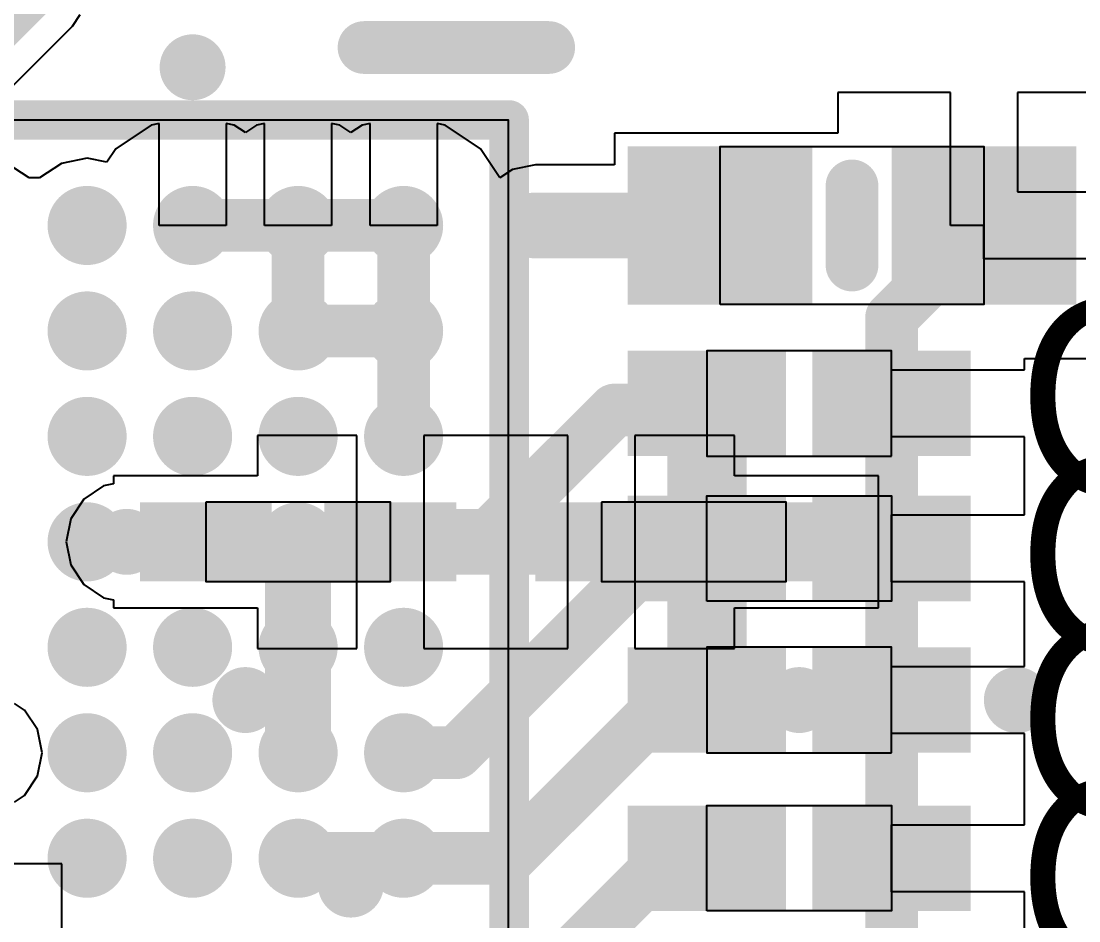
# Model space of a CAD drawing. Header units: millimetres. Extents: x 15 to 122, y 23 to 96.
# Drawn here: x 63.15 to 67.16, y 63.963 to 67.375 of the extents above; entities that cross this region are included whole.
import ezdxf

# ---------------------------------------------------------------- set-up
doc = ezdxf.new("R2010")
doc.units = ezdxf.units.MM
for name, color, linetype in [('Bottom Modules', 3, 'Continuous'), ('BottomLayer', 5, 'Continuous'), ('BottomPaste', 16, 'Continuous'), ('TopLayer', 1, 'Continuous'), ('TopOverlay', 2, 'Continuous'), ('TopPaste', 8, 'Continuous'), ('TopSolder', 216, 'Continuous'), ('Upper Modules', 80, 'Continuous')]:
    doc.layers.add(name, color=color, linetype=linetype)
doc.styles.get("Standard").update_dxf_attribs({"font": 'ARExthalf2.shx', "width": 0.1})

msp = doc.modelspace()

# ---------------------------------------------------------------- linework, layer by layer
at = {"layer": 'Bottom Modules'}
for points in [[(63.85000183999999, 65.54999844), (63.85000183999999, 65.24999903999999), (64.55000298, 65.24999903999999), (64.55000298, 65.54999844)], [(65.34999884, 65.55000351999999), (65.34999884, 65.25000412), (66.04999998, 65.25000412), (66.04999998, 65.55000351999999)]]:
    msp.add_lwpolyline(points, close=True, dxfattribs=at)
at = {"layer": 'BottomLayer'}
for p, q in [((64.42300297999999, 65.80399844), (64.04600348, 65.80399844)), ((64.04600348, 65.80399844), (64.04600348, 65.64999824)), ((64.42300297999999, 65.39999874), (64.42300297999999, 65.80399844)), ((64.84599933999999, 65.80399844), (64.67700298, 65.80399844)), ((64.67700298, 65.80399844), (64.67700298, 65.39999874)), ((65.22299884, 65.80400352), (64.84599933999999, 65.80400352)), ((64.84599933999999, 65.80400352), (64.84599933999999, 65.80399844)), ((65.22299884, 65.40000382), (65.22299884, 65.80400352)), ((65.85399833999999, 65.80400352), (65.47699884, 65.80400352)), ((65.47699884, 65.80400352), (65.47699884, 65.40000382)), ((65.85399833999999, 65.65000332), (65.85399833999999, 65.80400352)), ((64.04600348, 65.64999824), (63.50000254, 65.64999824)), ((63.50000254, 65.64999824), (63.50000254, 65.61946236)), ((66.39999928, 65.65000332), (65.85399833999999, 65.65000332)), ((66.39999928, 65.15000432), (66.39999928, 65.65000332)), ((63.46220988, 65.61194395999999), (63.38778533999999, 65.56221584)), ((63.50000254, 65.61946236), (63.46220988, 65.61194395999999)), ((63.38778533999999, 65.56221584), (63.33805722, 65.4877913)), ((63.33805722, 65.4877913), (63.32059472, 65.40000128)), ((63.32059472, 65.40000128), (63.33805722, 65.31221126)), ((64.42300297999999, 64.99599904), (64.42300297999999, 65.39999874)), ((64.67700298, 65.39999874), (64.67700298, 64.99599904)), ((65.22299884, 64.99600412), (65.22299884, 65.40000382)), ((65.47699884, 65.40000382), (65.47699884, 64.99600412)), ((63.33805722, 65.31221126), (63.38778533999999, 65.23778672)), ((63.38778533999999, 65.23778672), (63.46220988, 65.18805859999999)), ((63.46220988, 65.18805859999999), (63.50000254, 65.1805402)), ((63.50000254, 65.1805402), (63.50000254, 65.14999924)), ((63.50000254, 65.14999924), (64.04600348, 65.14999924)), ((64.04600348, 65.14999924), (64.04600348, 64.99599904)), ((65.85399833999999, 64.99600412), (65.85399833999999, 65.15000432)), ((65.85399833999999, 65.15000432), (66.39999928, 65.15000432)), ((64.04600348, 64.99599904), (64.42300297999999, 64.99599904)), ((64.67700298, 64.99599904), (65.05400248, 64.99599904)), ((65.05400248, 64.99599904), (65.05400248, 64.99600412)), ((65.05400248, 64.99600412), (65.22299884, 64.99600412)), ((65.47699884, 64.99600412), (65.85399833999999, 64.99600412)), ((63.16221556, 64.76221489999999), (63.12499948, 64.7870815)), ((63.21194368, 64.68779036), (63.16221556, 64.76221489999999)), ((63.22940618, 64.60000034), (63.21194368, 64.68779036)), ((63.21194368, 64.51221032), (63.22940618, 64.60000034)), ((63.16221556, 64.43778578), (63.21194368, 64.51221032)), ((63.12499948, 64.41291918), (63.16221556, 64.43778578)), ((63.30400344, 64.17900295999999), (63.02700374, 64.17900295999999)), ((63.30400344, 63.80200345999999), (63.30400344, 64.17900295999999))]:
    msp.add_line(p, q, dxfattribs=at)
at = {"layer": 'BottomLayer', "const_width": 0.12499848}
for points in [[(63.48750065999999, 65.40000128, 1), (63.61249914, 65.40000128, 1)], [(64.48750374, 65.39999874, 1), (64.61250222, 65.39999874, 1)], [(64.48750374, 65.39999874, 1), (64.61250222, 65.39999874, 1)], [(65.23750478, 65.40000382, 1), (65.36250326, 65.40000382, 1)], [(65.28749452, 65.39999874, 1), (65.412493, 65.39999874, 1)], [(65.28749452, 65.39999874, 1), (65.412493, 65.39999874, 1)], [(65.28749959999999, 65.40000382, 1), (65.41249807999999, 65.40000382, 1)], [(66.01250196, 65.40000128, 1), (66.13750044, 65.40000128, 1)], [(63.9375023, 64.79999993999999, 1), (64.06250078, 64.79999993999999, 1)], [(66.03750063999999, 64.79999993999999, 1), (66.16249911999999, 64.79999993999999, 1)], [(64.3375015, 64.10000133999999, 1), (64.46249997999999, 64.10000133999999, 1)]]:
    msp.add_lwpolyline(points, format="xyb", close=True, dxfattribs=at)
at = {"layer": 'BottomLayer', "const_width": 0.2499995}
for points in [[(64.55000298, 65.39999874), (65.34999375999999, 65.39999874)], [(65.34999375999999, 65.39999874), (65.34999884, 65.40000382)]]:
    msp.add_lwpolyline(points, dxfattribs=at)
at = {"layer": 'BottomLayer'}
for points in [[(63.60000234, 65.54999844), (63.60000234, 65.24999903999999), (64.10000133999999, 65.54999844), (64.10000133999999, 65.24999903999999)], [(64.30000348, 65.54999844), (64.30000348, 65.24999903999999), (64.80000248, 65.54999844), (64.80000248, 65.24999903999999)], [(65.59999834, 65.25000412), (65.59999834, 65.55000351999999), (65.09999934, 65.25000412), (65.09999934, 65.55000351999999)], [(66.29999948, 65.25000412), (66.29999948, 65.55000351999999), (65.80000048, 65.25000412), (65.80000048, 65.55000351999999)]]:
    msp.add_solid(points, dxfattribs=at)
at = {"layer": 'BottomPaste'}
for points in [[(63.60000234, 65.54999844), (63.60000234, 65.24999903999999), (64.10000133999999, 65.54999844), (64.10000133999999, 65.24999903999999)], [(63.60000234, 65.54999844), (63.60000234, 65.24999903999999), (64.10000133999999, 65.54999844), (64.10000133999999, 65.24999903999999)], [(64.30000348, 65.54999844), (64.30000348, 65.24999903999999), (64.80000248, 65.54999844), (64.80000248, 65.24999903999999)], [(64.30000348, 65.54999844), (64.30000348, 65.24999903999999), (64.80000248, 65.54999844), (64.80000248, 65.24999903999999)], [(65.59999834, 65.25000412), (65.59999834, 65.55000351999999), (65.09999934, 65.25000412), (65.09999934, 65.55000351999999)], [(65.59999834, 65.25000412), (65.59999834, 65.55000351999999), (65.09999934, 65.25000412), (65.09999934, 65.55000351999999)], [(66.29999948, 65.25000412), (66.29999948, 65.55000351999999), (65.80000048, 65.25000412), (65.80000048, 65.55000351999999)], [(66.29999948, 65.25000412), (66.29999948, 65.55000351999999), (65.80000048, 65.25000412), (65.80000048, 65.55000351999999)]]:
    msp.add_solid(points, dxfattribs=at)
at = {"layer": 'TopLayer'}
for p, q in [((63.34419386, 67.35580636), (63.37372389999999, 67.40000236)), ((62.92616828, 66.93778078), (63.34419386, 67.35580636)), ((66.67300356, 67.10400346), (66.24600416, 67.10400346)), ((66.24600416, 67.10400346), (66.24600416, 66.9500058)), ((66.67300356, 66.60000396), (66.67300356, 67.10400346)), ((67.35400296, 67.10400346), (66.92700356, 67.10400346)), ((66.92700356, 67.10400346), (66.92700356, 66.72700395999999)), ((63.64236699999999, 66.98055946), (63.50873252, 66.8912683)), ((63.67299939999999, 66.98665292), (63.64236699999999, 66.98055946)), ((63.67299939999999, 66.60000142), (63.67299939999999, 66.98665292)), ((63.95763179999999, 66.98055946), (63.9269994, 66.98665292)), ((63.9269994, 66.98665292), (63.9269994, 66.60000142)), ((63.999999, 66.95225116), (63.95763179999999, 66.98055946)), ((64.04236874, 66.98055946), (63.999999, 66.95225116)), ((64.07300114, 66.98665292), (64.04236874, 66.98055946)), ((64.07300114, 66.60000142), (64.07300114, 66.98665292)), ((64.35763354, 66.98055946), (64.32700114, 66.98665292)), ((64.32700114, 66.98665292), (64.32700114, 66.60000142)), ((64.40000074, 66.95225116), (64.35763354, 66.98055946)), ((64.44236794, 66.98055946), (64.40000074, 66.95225116)), ((64.47300034, 66.98665292), (64.44236794, 66.98055946)), ((64.47300034, 66.60000142), (64.47300034, 66.98665292)), ((64.75763273999999, 66.98055946), (64.72700033999999, 66.98665292)), ((64.72700033999999, 66.98665292), (64.72700033999999, 66.60000142)), ((64.89126722, 66.8912683), (64.75763273999999, 66.98055946)), ((66.19999967999999, 66.95000326), (65.40000382, 66.95000326)), ((65.40000382, 66.95000326), (65.40000382, 66.82940914)), ((66.24600416, 66.9500058), (66.19999967999999, 66.9500058)), ((66.19999967999999, 66.9500058), (66.19999967999999, 66.95000326)), ((63.50873252, 66.8912683), (63.47452634, 66.8400746)), ((64.96523964, 66.78055986), (64.89126722, 66.8912683)), ((63.40000019999999, 66.85489804), (63.30245658, 66.83549497999999)), ((63.47452634, 66.8400746), (63.40000019999999, 66.85489804)), ((63.18023685999999, 66.78023981999999), (63.09754461999999, 66.83549497999999)), ((63.30245658, 66.83549497999999), (63.21976434, 66.78023981999999)), ((65.01221439999999, 66.81194664), (64.96523964, 66.78055986)), ((65.10000441999999, 66.82940914), (65.01221439999999, 66.81194664)), ((65.40000382, 66.82940914), (65.10000441999999, 66.82940914)), ((63.21976434, 66.78023981999999), (63.18023685999999, 66.78023981999999)), ((66.92700356, 66.72700395999999), (67.35400296, 66.72700395999999)), ((63.9269994, 66.60000142), (63.67299939999999, 66.60000142)), ((64.32700114, 66.60000142), (64.07300114, 66.60000142)), ((64.72700033999999, 66.60000142), (64.47300034, 66.60000142)), ((66.80000356, 66.60000396), (66.67300356, 66.60000396)), ((66.80000356, 66.47300396), (66.80000356, 66.60000396)), ((67.35400296, 66.47300396), (66.80000356, 66.47300396)), ((66.95400122, 66.05200404), (66.95400122, 66.09600446)), ((66.95400122, 66.09600446), (67.35400296, 66.09600446)), ((66.45000172, 65.79800404), (66.45000172, 66.05200404)), ((66.45000172, 66.05200404), (66.95400122, 66.05200404)), ((66.95400122, 65.79800404), (66.45000172, 65.79800404)), ((66.95400122, 65.52100433999999), (66.95400122, 65.79800404)), ((66.45000172, 65.24800259999999), (66.45000172, 65.5020026)), ((66.45000172, 65.5020026), (66.95400122, 65.5020026)), ((66.95400122, 65.5020026), (66.95400122, 65.52100433999999)), ((66.95400122, 65.24800259999999), (66.45000172, 65.24800259999999)), ((66.95400122, 65.20400726), (66.95400122, 65.24800259999999)), ((66.95400375999999, 65.20400726), (66.95400122, 65.20400726)), ((66.95400375999999, 64.92700755999999), (66.95400375999999, 65.20400726)), ((66.45000426, 64.67300756), (66.45000426, 64.92700755999999)), ((66.45000426, 64.92700755999999), (66.95400375999999, 64.92700755999999)), ((66.95400375999999, 64.67300756), (66.45000426, 64.67300756)), ((66.95400375999999, 64.39600786), (66.95400375999999, 64.67300756)), ((66.95400375999999, 64.32700876), (66.95400375999999, 64.39600786)), ((66.45000426, 64.07300876), (66.45000426, 64.32700876)), ((66.45000426, 64.32700876), (66.95400375999999, 64.32700876)), ((66.95400375999999, 64.07300876), (66.45000426, 64.07300876)), ((66.95400375999999, 63.79600906), (66.95400375999999, 64.07300876))]:
    msp.add_line(p, q, dxfattribs=at)
for points, const_width in [([(62.59999926, 66.89999827999999), (63.2000006, 67.49999962)], 0.1999996), ([(63.7999994, 66.60000142), (63.80000193999999, 66.60000396)], 0.1999996), ([(63.80000193999999, 66.60000142), (64.20000114, 66.60000142)], 0.1999996), ([(64.20000114, 66.20000222), (64.20000114, 66.60000142)], 0.1999996), ([(64.20000114, 66.60000142), (64.60000034, 66.60000142)], 0.1999996), ([(64.60000034, 66.20000222), (64.60000034, 66.60000142)], 0.1999996), ([(65.10000441999999, 66.60000396), (65.80000301999999, 66.60000396)], 0.2499995), ([(65.10000188, 66.60000142), (65.10000441999999, 66.60000396)], 0.1999996), ([(66.45000172, 66.25000211999999), (66.80000356, 66.60000396)], 0.1999996), ([(66.45000172, 65.92500403999999), (66.45000172, 66.25000211999999)], 0.1999996), ([(64.20000114, 66.19999967999999), (64.20000114, 66.20000222)], 0.1999996), ([(64.20000114, 66.20000222), (64.5999978, 66.20000222)], 0.1999996), ([(64.5999978, 66.20000222), (64.60000034, 66.19999967999999)], 0.1999996), ([(64.60000034, 66.19999967999999), (64.60000034, 66.20000222)], 0.1999996), ([(64.60000034, 65.80000301999999), (64.60000034, 66.19999967999999)], 0.1999996), ([(65.75000312, 65.3750026), (65.75000312, 65.90000028)], 0.2999994), ([(66.45000172, 65.3750026), (66.45000172, 65.92500403999999)], 0.1999996), ([(64.89999974, 65.40000128), (65.39999874, 65.90000028)], 0.1999996), ([(65.39999874, 65.90000028), (65.75000057999999, 65.90000028)], 0.1999996), ([(65.75000057999999, 65.90000028), (65.75000312, 65.90000028)], 0.1999996), ([(65.75000312, 65.90000028), (65.75000312, 65.90000536)], 0.1999996), ([(64.20000114, 65.80000301999999), (64.21491347999999, 65.81491536)], 0.1999996), ([(64.60000034, 65.80000048), (64.60000034, 65.80000301999999)], 0.1999996), ([(64.20000114, 65.00000208), (64.20000114, 65.40000128)], 0.2499995), ([(65.75000312, 64.80000756), (65.75000312, 65.3750026)], 0.2999994), ([(64.60000034, 65.40000128), (64.89999974, 65.40000128)], 0.1999996), ([(64.80000502, 64.60000287999999), (65.60000342, 65.40000128)], 0.1999996), ([(65.60000342, 65.40000128), (65.70000068, 65.40000128)], 0.1999996), ([(66.45000172, 64.20000114), (66.45000172, 65.3750026)], 0.1999996), ([(64.20000114, 64.60000287999999), (64.20000114, 65.00000208)], 0.2499995), ([(65.75000312, 64.80000756), (65.75001074, 64.79999993999999)], 0.2999994), ([(65.75001074, 64.79999993999999), (65.8250017, 64.79999993999999)], 0.2999994), ([(65.00000462, 64.20000368), (65.60000088, 64.79999993999999)], 0.1999996), ([(64.60000034, 64.60000287999999), (64.80000502, 64.60000287999999)], 0.1999996), ([(64.20000114, 64.20000114), (64.20000368, 64.20000368)], 0.1999996), ([(64.20000368, 64.20000368), (64.60000034, 64.20000368)], 0.1999996), ([(64.60000034, 64.20000368), (65.00000462, 64.20000368)], 0.1999996), ([(65.20000168, 63.80000193999999), (65.60000088, 64.20000114)], 0.1999996), ([(66.45000172, 63.000001), (66.45000172, 64.20000114)], 0.1999996)]:
    msp.add_lwpolyline(points, dxfattribs=dict(at, const_width=const_width))
for points, const_width in [([(63.73750269999999, 67.20000021999999, 1), (63.86250118, 67.20000021999999, 1)], 0.12499848), ([(66.66250065999999, 66.7249999, 1), (66.78749914, 66.7249999, 1)], 0.12499848), ([(66.91250269999999, 66.72500244, 1), (67.03750117999999, 66.72500244, 1)], 0.12499848), ([(63.32500161999999, 66.60000142, 1), (63.47499878, 66.60000142, 1)], 0.1499997), ([(63.72500082, 66.60000142, 1), (63.87499798, 66.60000142, 1)], 0.1499997), ([(64.12500256, 66.60000142, 1), (64.27499972, 66.60000142, 1)], 0.1499997), ([(64.52500176, 66.60000142, 1), (64.67499892, 66.60000142, 1)], 0.1499997), ([(63.33750096, 66.60000142, 1), (63.46249943999999, 66.60000142, 1)], 0.12499848), ([(63.74999949999999, 66.60000142, 1), (63.84999929999999, 66.60000142, 1)], 0.0999998), ([(63.75000204, 66.60000396, 1), (63.85000184, 66.60000396, 1)], 0.0999998), ([(63.75000204, 66.60000142, 1), (63.85000184, 66.60000142, 1)], 0.0999998), ([(64.15000124, 66.60000142, 1), (64.25000104, 66.60000142, 1)], 0.0999998), ([(64.15000124, 66.60000142, 1), (64.25000104, 66.60000142, 1)], 0.0999998), ([(64.15000124, 66.60000142, 1), (64.25000104, 66.60000142, 1)], 0.0999998), ([(64.5375011, 66.60000142, 1), (64.66249958, 66.60000142, 1)], 0.12499848), ([(64.55000043999999, 66.60000142, 1), (64.65000024, 66.60000142, 1)], 0.0999998), ([(64.55000043999999, 66.60000142, 1), (64.65000024, 66.60000142, 1)], 0.0999998), ([(65.03750264, 66.60000142, 1), (65.16250112, 66.60000142, 1)], 0.12499848), ([(65.03750518, 66.60000396, 1), (65.16250366, 66.60000396, 1)], 0.12499848), ([(65.05000197999999, 66.60000142, 1), (65.15000178, 66.60000142, 1)], 0.0999998), ([(65.05000452, 66.60000396, 1), (65.15000432, 66.60000396, 1)], 0.0999998), ([(65.73750378, 66.60000396, 1), (65.86250226, 66.60000396, 1)], 0.12499848), ([(66.75000365999999, 66.60000396, 1), (66.85000346, 66.60000396, 1)], 0.0999998), ([(66.66250065999999, 66.4750004, 1), (66.78749914, 66.4750004, 1)], 0.12499848), ([(66.91250269999999, 66.4750004, 1), (67.03750117999999, 66.4750004, 1)], 0.12499848), ([(63.32500161999999, 66.20000222, 1), (63.47499878, 66.20000222, 1)], 0.1499997), ([(63.72500082, 66.20000222, 1), (63.87499798, 66.20000222, 1)], 0.1499997), ([(64.12500256, 66.20000222, 1), (64.27499972, 66.20000222, 1)], 0.1499997), ([(64.52500176, 66.20000222, 1), (64.67499892, 66.20000222, 1)], 0.1499997), ([(66.40000182, 66.25000211999999, 1), (66.50000161999999, 66.25000211999999, 1)], 0.0999998), ([(66.40000182, 66.25000211999999, 1), (66.50000161999999, 66.25000211999999, 1)], 0.0999998), ([(63.33750096, 66.19999967999999, 1), (63.46249943999999, 66.19999967999999, 1)], 0.12499848), ([(63.73750269999999, 66.19999967999999, 1), (63.86250118, 66.19999967999999, 1)], 0.12499848), ([(64.13750189999999, 66.19999967999999, 1), (64.26250037999999, 66.19999967999999, 1)], 0.12499848), ([(64.15000124, 66.20000222, 1), (64.25000104, 66.20000222, 1)], 0.0999998), ([(64.15000124, 66.20000222, 1), (64.25000104, 66.20000222, 1)], 0.0999998), ([(64.15000124, 66.20000222, 1), (64.25000104, 66.20000222, 1)], 0.0999998), ([(64.15000124, 66.19999967999999, 1), (64.25000104, 66.19999967999999, 1)], 0.0999998), ([(64.5375011, 66.19999967999999, 1), (64.66249958, 66.19999967999999, 1)], 0.12499848), ([(64.5499979, 66.20000222, 1), (64.6499977, 66.20000222, 1)], 0.0999998), ([(64.5499979, 66.20000222, 1), (64.6499977, 66.20000222, 1)], 0.0999998), ([(64.55000043999999, 66.20000222, 1), (64.65000024, 66.20000222, 1)], 0.0999998), ([(64.55000043999999, 66.20000222, 1), (64.65000024, 66.20000222, 1)], 0.0999998), ([(64.55000043999999, 66.19999967999999, 1), (64.65000024, 66.19999967999999, 1)], 0.0999998), ([(64.55000043999999, 66.19999967999999, 1), (64.65000024, 66.19999967999999, 1)], 0.0999998), ([(64.55000043999999, 66.19999967999999, 1), (64.65000024, 66.19999967999999, 1)], 0.0999998), ([(65.67500454, 65.90000028, 1), (65.8250017, 65.90000028, 1)], 0.1499997), ([(66.26250146, 65.90000028, 1), (66.38749994, 65.90000028, 1)], 0.12499848), ([(66.40000182, 65.92500403999999, 1), (66.50000161999999, 65.92500403999999, 1)], 0.0999998), ([(66.40000182, 65.92500403999999, 1), (66.50000161999999, 65.92500403999999, 1)], 0.0999998), ([(66.5125035, 65.90000028, 1), (66.63750198, 65.90000028, 1)], 0.12499848), ([(65.34999884, 65.90000028, 1), (65.44999863999999, 65.90000028, 1)], 0.0999998), ([(65.34999884, 65.90000028, 1), (65.44999863999999, 65.90000028, 1)], 0.0999998), ([(65.70000068, 65.90000028, 1), (65.80000048, 65.90000028, 1)], 0.0999998), ([(65.70000068, 65.90000028, 1), (65.80000048, 65.90000028, 1)], 0.0999998), ([(65.70000322, 65.90000536, 1), (65.80000301999999, 65.90000536, 1)], 0.0999998), ([(65.70000322, 65.90000028, 1), (65.80000301999999, 65.90000028, 1)], 0.0999998), ([(65.70000322, 65.90000028, 1), (65.80000301999999, 65.90000028, 1)], 0.0999998), ([(63.32500161999999, 65.80000301999999, 1), (63.47499878, 65.80000301999999, 1)], 0.1499997), ([(63.72500082, 65.80000301999999, 1), (63.87499798, 65.80000301999999, 1)], 0.1499997), ([(63.73750269999999, 65.80000048, 1), (63.86250118, 65.80000048, 1)], 0.12499848), ([(64.12500256, 65.80000301999999, 1), (64.27499972, 65.80000301999999, 1)], 0.1499997), ([(64.15241424, 65.81491536, 1), (64.27741272, 65.81491536, 1)], 0.12499848), ([(64.52500176, 65.80000301999999, 1), (64.67499892, 65.80000301999999, 1)], 0.1499997), ([(64.5375011, 65.80000048, 1), (64.66249958, 65.80000048, 1)], 0.12499848), ([(64.15000124, 65.80000301999999, 1), (64.25000104, 65.80000301999999, 1)], 0.0999998), ([(64.16491357999999, 65.81491536, 1), (64.26491338, 65.81491536, 1)], 0.0999998), ([(64.55000043999999, 65.80000301999999, 1), (64.65000024, 65.80000301999999, 1)], 0.0999998), ([(64.55000043999999, 65.80000301999999, 1), (64.65000024, 65.80000301999999, 1)], 0.0999998), ([(64.55000043999999, 65.80000048, 1), (64.65000024, 65.80000048, 1)], 0.0999998), ([(63.32500161999999, 65.40000128, 1), (63.47499878, 65.40000128, 1)], 0.1499997), ([(63.33750096, 65.40000128, 1), (63.46249943999999, 65.40000128, 1)], 0.12499848), ([(63.72500082, 65.40000128, 1), (63.87499798, 65.40000128, 1)], 0.1499997), ([(63.73750016, 65.40000128, 1), (63.86249864, 65.40000128, 1)], 0.12499848), ([(64.12500256, 65.40000128, 1), (64.27499972, 65.40000128, 1)], 0.1499997), ([(64.13750189999999, 65.40000128, 1), (64.26250037999999, 65.40000128, 1)], 0.12499848), ([(64.13750189999999, 65.40000128, 1), (64.26250037999999, 65.40000128, 1)], 0.12499848), ([(64.52500176, 65.40000128, 1), (64.67499892, 65.40000128, 1)], 0.1499997), ([(65.67500454, 65.3750026, 1), (65.8250017, 65.3750026, 1)], 0.1499997), ([(65.67500454, 65.3750026, 1), (65.8250017, 65.3750026, 1)], 0.1499997), ([(66.26250146, 65.40000128, 1), (66.38749994, 65.40000128, 1)], 0.12499848), ([(64.55000043999999, 65.40000128, 1), (64.65000024, 65.40000128, 1)], 0.0999998), ([(64.84999984, 65.40000128, 1), (64.94999964, 65.40000128, 1)], 0.0999998), ([(64.84999984, 65.40000128, 1), (64.94999964, 65.40000128, 1)], 0.0999998), ([(65.55000351999999, 65.40000128, 1), (65.65000332, 65.40000128, 1)], 0.0999998), ([(65.55000351999999, 65.40000128, 1), (65.65000332, 65.40000128, 1)], 0.0999998), ([(65.65000078, 65.40000128, 1), (65.75000057999999, 65.40000128, 1)], 0.0999998), ([(66.40000182, 65.3750026, 1), (66.50000161999999, 65.3750026, 1)], 0.0999998), ([(66.40000182, 65.3750026, 1), (66.50000161999999, 65.3750026, 1)], 0.0999998), ([(63.32500161999999, 65.00000208, 1), (63.47499878, 65.00000208, 1)], 0.1499997), ([(63.33750096, 65.00000208, 1), (63.46249943999999, 65.00000208, 1)], 0.12499848), ([(63.72500082, 65.00000208, 1), (63.87499798, 65.00000208, 1)], 0.1499997), ([(63.73750016, 65.00000208, 1), (63.86249864, 65.00000208, 1)], 0.12499848), ([(64.12500256, 65.00000208, 1), (64.27499972, 65.00000208, 1)], 0.1499997), ([(64.13750189999999, 65.00000208, 1), (64.26250037999999, 65.00000208, 1)], 0.12499848), ([(64.13750189999999, 65.00000208, 1), (64.26250037999999, 65.00000208, 1)], 0.12499848), ([(64.13750189999999, 65.00000208, 1), (64.26250037999999, 65.00000208, 1)], 0.12499848), ([(64.52500176, 65.00000208, 1), (64.67499892, 65.00000208, 1)], 0.1499997), ([(64.5375011, 65.00000208, 1), (64.66249958, 65.00000208, 1)], 0.12499848), ([(65.67500454, 64.80000756, 1), (65.8250017, 64.80000756, 1)], 0.1499997), ([(65.67500454, 64.80000756, 1), (65.8250017, 64.80000756, 1)], 0.1499997), ([(65.67501216, 64.79999993999999, 1), (65.82500931999999, 64.79999993999999, 1)], 0.1499997), ([(65.67501216, 64.79999993999999, 1), (65.82500931999999, 64.79999993999999, 1)], 0.1499997), ([(65.75000312, 64.79999993999999, 1), (65.90000028, 64.79999993999999, 1)], 0.1499997), ([(65.76250246, 64.79999993999999, 1), (65.88750094, 64.79999993999999, 1)], 0.12499848), ([(66.8625028, 64.79999993999999, 1), (66.98750127999999, 64.79999993999999, 1)], 0.12499848), ([(65.55000098, 64.79999993999999, 1), (65.65000078, 64.79999993999999, 1)], 0.0999998), ([(63.32500161999999, 64.60000287999999, 1), (63.47499878, 64.60000287999999, 1)], 0.1499997), ([(63.33750096, 64.60000034, 1), (63.46249943999999, 64.60000034, 1)], 0.12499848), ([(63.72500082, 64.60000287999999, 1), (63.87499798, 64.60000287999999, 1)], 0.1499997), ([(63.73750269999999, 64.60000034, 1), (63.86250118, 64.60000034, 1)], 0.12499848), ([(64.12500256, 64.60000287999999, 1), (64.27499972, 64.60000287999999, 1)], 0.1499997), ([(64.13750189999999, 64.60000287999999, 1), (64.26250037999999, 64.60000287999999, 1)], 0.12499848), ([(64.13750189999999, 64.60000287999999, 1), (64.26250037999999, 64.60000287999999, 1)], 0.12499848), ([(64.52500176, 64.60000287999999, 1), (64.67499892, 64.60000287999999, 1)], 0.1499997), ([(64.55000043999999, 64.60000287999999, 1), (64.65000024, 64.60000287999999, 1)], 0.0999998), ([(64.75000512, 64.60000287999999, 1), (64.85000491999999, 64.60000287999999, 1)], 0.0999998), ([(64.75000512, 64.60000287999999, 1), (64.85000491999999, 64.60000287999999, 1)], 0.0999998), ([(63.32500161999999, 64.20000368, 1), (63.47499878, 64.20000368, 1)], 0.1499997), ([(63.33750096, 64.20000368, 1), (63.46249943999999, 64.20000368, 1)], 0.12499848), ([(63.72500082, 64.20000368, 1), (63.87499798, 64.20000368, 1)], 0.1499997), ([(63.73750016, 64.20000368, 1), (63.86249864, 64.20000368, 1)], 0.12499848), ([(64.12500256, 64.20000368, 1), (64.27499972, 64.20000368, 1)], 0.1499997), ([(64.52500176, 64.20000368, 1), (64.67499892, 64.20000368, 1)], 0.1499997), ([(65.68750134, 64.20000114, 1), (65.81249982, 64.20000114, 1)], 0.12499848), ([(66.26250146, 64.20000114, 1), (66.38749994, 64.20000114, 1)], 0.12499848), ([(66.5125035, 64.20000114, 1), (66.63750198, 64.20000114, 1)], 0.12499848), ([(64.15000124, 64.20000114, 1), (64.25000104, 64.20000114, 1)], 0.0999998), ([(64.15000377999999, 64.20000368, 1), (64.25000358, 64.20000368, 1)], 0.0999998), ([(64.15000377999999, 64.20000368, 1), (64.25000358, 64.20000368, 1)], 0.0999998), ([(64.55000043999999, 64.20000368, 1), (64.65000024, 64.20000368, 1)], 0.0999998), ([(64.55000043999999, 64.20000368, 1), (64.65000024, 64.20000368, 1)], 0.0999998), ([(64.95000472, 64.20000368, 1), (65.05000452, 64.20000368, 1)], 0.0999998), ([(64.95000472, 64.20000368, 1), (65.05000452, 64.20000368, 1)], 0.0999998), ([(65.55000098, 64.20000114, 1), (65.65000078, 64.20000114, 1)], 0.0999998), ([(66.40000182, 64.20000114, 1), (66.50000161999999, 64.20000114, 1)], 0.0999998), ([(66.40000182, 64.20000114, 1), (66.50000161999999, 64.20000114, 1)], 0.0999998)]:
    msp.add_lwpolyline(points, format="xyb", close=True, dxfattribs=dict(at, const_width=const_width))
for points in [[(66.10000242, 66.35000446), (66.10000242, 66.85000346), (65.50000362, 66.35000446), (65.50000362, 66.85000346)], [(67.10000296, 66.35000446), (67.10000296, 66.85000346), (66.50000416, 66.35000446), (66.50000416, 66.85000346)], [(66.00000007999999, 65.77500434), (66.00000007999999, 66.07500374), (65.50000107999999, 65.77500434), (65.50000107999999, 66.07500374)], [(66.70000121999999, 65.77500434), (66.70000121999999, 66.07500374), (66.20000222, 65.77500434), (66.20000222, 66.07500374)], [(66.00000007999999, 65.22500289999999), (66.00000007999999, 65.5250023), (65.50000107999999, 65.22500289999999), (65.50000107999999, 65.5250023)], [(66.70000121999999, 65.22500289999999), (66.70000121999999, 65.5250023), (66.20000222, 65.22500289999999), (66.20000222, 65.5250023)], [(66.00000261999999, 64.65000786), (66.00000261999999, 64.95000725999999), (65.50000362, 64.65000786), (65.50000362, 64.95000725999999)], [(66.70000376, 64.65000786), (66.70000376, 64.95000725999999), (66.20000476, 64.65000786), (66.20000476, 64.95000725999999)], [(66.00000261999999, 64.05000906), (66.00000261999999, 64.35000846), (65.50000362, 64.05000906), (65.50000362, 64.35000846)], [(66.70000376, 64.05000906), (66.70000376, 64.35000846), (66.20000476, 64.05000906), (66.20000476, 64.35000846)]]:
    msp.add_solid(points, dxfattribs=at)
at = {"layer": 'TopOverlay'}
for points, const_width in [([(64.4499981, 67.2749353), (65.14999924, 67.2749353)], 0.1999996), ([(50.9999996, 67.00000315999999), (65.00000208, 67.00000315999999)], 0.1499997), ([(65.00000208, 53.30000516), (65.00000208, 67.00000315999999)], 0.1499997), ([(66.30000202, 66.45000172), (66.30000202, 66.75000112)], 0.1999996)]:
    msp.add_lwpolyline(points, dxfattribs=dict(at, const_width=const_width))
for points, const_width in [([(64.3999982, 67.2749353, 1), (64.49999799999999, 67.2749353, 1)], 0.0999998), ([(65.09999934, 67.2749353, 1), (65.19999914, 67.2749353, 1)], 0.0999998), ([(64.96250151999999, 67.00000315999999, 1), (65.03750264, 67.00000315999999, 1)], 0.07499858), ([(64.96250151999999, 67.00000315999999, 1), (65.03750264, 67.00000315999999, 1)], 0.07499858), ([(66.25000211999999, 66.75000112, 1), (66.35000192, 66.75000112, 1)], 0.0999998), ([(66.25000211999999, 66.45000172, 1), (66.35000192, 66.45000172, 1)], 0.0999998)]:
    msp.add_lwpolyline(points, format="xyb", close=True, dxfattribs=dict(at, const_width=const_width))
at = {"layer": 'TopPaste', "const_width": 0.1499997}
for points in [[(63.32500161999999, 66.60000142, 1), (63.47499878, 66.60000142, 1)], [(63.32500161999999, 66.60000142, 1), (63.47499878, 66.60000142, 1)], [(63.72500082, 66.60000142, 1), (63.87499798, 66.60000142, 1)], [(63.72500082, 66.60000142, 1), (63.87499798, 66.60000142, 1)], [(64.12500256, 66.60000142, 1), (64.27499972, 66.60000142, 1)], [(64.12500256, 66.60000142, 1), (64.27499972, 66.60000142, 1)], [(64.52500176, 66.60000142, 1), (64.67499892, 66.60000142, 1)], [(64.52500176, 66.60000142, 1), (64.67499892, 66.60000142, 1)], [(63.32500161999999, 66.20000222, 1), (63.47499878, 66.20000222, 1)], [(63.32500161999999, 66.20000222, 1), (63.47499878, 66.20000222, 1)], [(63.72500082, 66.20000222, 1), (63.87499798, 66.20000222, 1)], [(63.72500082, 66.20000222, 1), (63.87499798, 66.20000222, 1)], [(64.12500256, 66.20000222, 1), (64.27499972, 66.20000222, 1)], [(64.12500256, 66.20000222, 1), (64.27499972, 66.20000222, 1)], [(64.52500176, 66.20000222, 1), (64.67499892, 66.20000222, 1)], [(64.52500176, 66.20000222, 1), (64.67499892, 66.20000222, 1)], [(63.32500161999999, 65.80000301999999, 1), (63.47499878, 65.80000301999999, 1)], [(63.32500161999999, 65.80000301999999, 1), (63.47499878, 65.80000301999999, 1)], [(63.72500082, 65.80000301999999, 1), (63.87499798, 65.80000301999999, 1)], [(63.72500082, 65.80000301999999, 1), (63.87499798, 65.80000301999999, 1)], [(64.12500256, 65.80000301999999, 1), (64.27499972, 65.80000301999999, 1)], [(64.12500256, 65.80000301999999, 1), (64.27499972, 65.80000301999999, 1)], [(64.52500176, 65.80000301999999, 1), (64.67499892, 65.80000301999999, 1)], [(64.52500176, 65.80000301999999, 1), (64.67499892, 65.80000301999999, 1)], [(63.32500161999999, 65.40000128, 1), (63.47499878, 65.40000128, 1)], [(63.32500161999999, 65.40000128, 1), (63.47499878, 65.40000128, 1)], [(63.72500082, 65.40000128, 1), (63.87499798, 65.40000128, 1)], [(63.72500082, 65.40000128, 1), (63.87499798, 65.40000128, 1)], [(64.12500256, 65.40000128, 1), (64.27499972, 65.40000128, 1)], [(64.12500256, 65.40000128, 1), (64.27499972, 65.40000128, 1)], [(64.52500176, 65.40000128, 1), (64.67499892, 65.40000128, 1)], [(64.52500176, 65.40000128, 1), (64.67499892, 65.40000128, 1)], [(63.32500161999999, 65.00000208, 1), (63.47499878, 65.00000208, 1)], [(63.32500161999999, 65.00000208, 1), (63.47499878, 65.00000208, 1)], [(63.72500082, 65.00000208, 1), (63.87499798, 65.00000208, 1)], [(63.72500082, 65.00000208, 1), (63.87499798, 65.00000208, 1)], [(64.12500256, 65.00000208, 1), (64.27499972, 65.00000208, 1)], [(64.12500256, 65.00000208, 1), (64.27499972, 65.00000208, 1)], [(64.52500176, 65.00000208, 1), (64.67499892, 65.00000208, 1)], [(64.52500176, 65.00000208, 1), (64.67499892, 65.00000208, 1)], [(63.32500161999999, 64.60000287999999, 1), (63.47499878, 64.60000287999999, 1)], [(63.32500161999999, 64.60000287999999, 1), (63.47499878, 64.60000287999999, 1)], [(63.72500082, 64.60000287999999, 1), (63.87499798, 64.60000287999999, 1)], [(63.72500082, 64.60000287999999, 1), (63.87499798, 64.60000287999999, 1)], [(64.12500256, 64.60000287999999, 1), (64.27499972, 64.60000287999999, 1)], [(64.12500256, 64.60000287999999, 1), (64.27499972, 64.60000287999999, 1)], [(64.52500176, 64.60000287999999, 1), (64.67499892, 64.60000287999999, 1)], [(64.52500176, 64.60000287999999, 1), (64.67499892, 64.60000287999999, 1)], [(63.32500161999999, 64.20000368, 1), (63.47499878, 64.20000368, 1)], [(63.32500161999999, 64.20000368, 1), (63.47499878, 64.20000368, 1)], [(63.72500082, 64.20000368, 1), (63.87499798, 64.20000368, 1)], [(63.72500082, 64.20000368, 1), (63.87499798, 64.20000368, 1)], [(64.12500256, 64.20000368, 1), (64.27499972, 64.20000368, 1)], [(64.12500256, 64.20000368, 1), (64.27499972, 64.20000368, 1)], [(64.52500176, 64.20000368, 1), (64.67499892, 64.20000368, 1)], [(64.52500176, 64.20000368, 1), (64.67499892, 64.20000368, 1)]]:
    msp.add_lwpolyline(points, format="xyb", close=True, dxfattribs=at)
at = {"layer": 'TopPaste'}
for points in [[(66.10000242, 66.35000446), (66.10000242, 66.85000346), (65.50000362, 66.35000446), (65.50000362, 66.85000346)], [(66.10000242, 66.35000446), (66.10000242, 66.85000346), (65.50000362, 66.35000446), (65.50000362, 66.85000346)], [(67.10000296, 66.35000446), (67.10000296, 66.85000346), (66.50000416, 66.35000446), (66.50000416, 66.85000346)], [(67.10000296, 66.35000446), (67.10000296, 66.85000346), (66.50000416, 66.35000446), (66.50000416, 66.85000346)], [(66.00000007999999, 65.77500434), (66.00000007999999, 66.07500374), (65.50000107999999, 65.77500434), (65.50000107999999, 66.07500374)], [(66.00000007999999, 65.77500434), (66.00000007999999, 66.07500374), (65.50000107999999, 65.77500434), (65.50000107999999, 66.07500374)], [(66.70000121999999, 65.77500434), (66.70000121999999, 66.07500374), (66.20000222, 65.77500434), (66.20000222, 66.07500374)], [(66.70000121999999, 65.77500434), (66.70000121999999, 66.07500374), (66.20000222, 65.77500434), (66.20000222, 66.07500374)], [(66.00000007999999, 65.22500289999999), (66.00000007999999, 65.5250023), (65.50000107999999, 65.22500289999999), (65.50000107999999, 65.5250023)], [(66.00000007999999, 65.22500289999999), (66.00000007999999, 65.5250023), (65.50000107999999, 65.22500289999999), (65.50000107999999, 65.5250023)], [(66.70000121999999, 65.22500289999999), (66.70000121999999, 65.5250023), (66.20000222, 65.22500289999999), (66.20000222, 65.5250023)], [(66.70000121999999, 65.22500289999999), (66.70000121999999, 65.5250023), (66.20000222, 65.22500289999999), (66.20000222, 65.5250023)], [(66.00000261999999, 64.65000786), (66.00000261999999, 64.95000725999999), (65.50000362, 64.65000786), (65.50000362, 64.95000725999999)], [(66.00000261999999, 64.65000786), (66.00000261999999, 64.95000725999999), (65.50000362, 64.65000786), (65.50000362, 64.95000725999999)], [(66.70000376, 64.65000786), (66.70000376, 64.95000725999999), (66.20000476, 64.65000786), (66.20000476, 64.95000725999999)], [(66.70000376, 64.65000786), (66.70000376, 64.95000725999999), (66.20000476, 64.65000786), (66.20000476, 64.95000725999999)], [(66.00000261999999, 64.05000906), (66.00000261999999, 64.35000846), (65.50000362, 64.05000906), (65.50000362, 64.35000846)], [(66.00000261999999, 64.05000906), (66.00000261999999, 64.35000846), (65.50000362, 64.05000906), (65.50000362, 64.35000846)], [(66.70000376, 64.05000906), (66.70000376, 64.35000846), (66.20000476, 64.05000906), (66.20000476, 64.35000846)], [(66.70000376, 64.05000906), (66.70000376, 64.35000846), (66.20000476, 64.05000906), (66.20000476, 64.35000846)]]:
    msp.add_solid(points, dxfattribs=at)
at = {"layer": 'TopSolder', "const_width": 0.10999978}
for points in [[(63.34500157999999, 66.60000142, 1), (63.45499881999999, 66.60000142, 1)], [(63.34500157999999, 66.60000142, 1), (63.45499881999999, 66.60000142, 1)], [(63.74500078, 66.60000142, 1), (63.85499802, 66.60000142, 1)], [(63.74500078, 66.60000142, 1), (63.85499802, 66.60000142, 1)], [(64.14500251999999, 66.60000142, 1), (64.25499975999999, 66.60000142, 1)], [(64.14500251999999, 66.60000142, 1), (64.25499975999999, 66.60000142, 1)], [(64.54500172, 66.60000142, 1), (64.65499896, 66.60000142, 1)], [(64.54500172, 66.60000142, 1), (64.65499896, 66.60000142, 1)], [(63.34500157999999, 66.20000222, 1), (63.45499881999999, 66.20000222, 1)], [(63.34500157999999, 66.20000222, 1), (63.45499881999999, 66.20000222, 1)], [(63.74500078, 66.20000222, 1), (63.85499802, 66.20000222, 1)], [(63.74500078, 66.20000222, 1), (63.85499802, 66.20000222, 1)], [(64.14500251999999, 66.20000222, 1), (64.25499975999999, 66.20000222, 1)], [(64.14500251999999, 66.20000222, 1), (64.25499975999999, 66.20000222, 1)], [(64.54500172, 66.20000222, 1), (64.65499896, 66.20000222, 1)], [(64.54500172, 66.20000222, 1), (64.65499896, 66.20000222, 1)], [(63.34500157999999, 65.80000301999999, 1), (63.45499881999999, 65.80000301999999, 1)], [(63.34500157999999, 65.80000301999999, 1), (63.45499881999999, 65.80000301999999, 1)], [(63.74500078, 65.80000301999999, 1), (63.85499802, 65.80000301999999, 1)], [(63.74500078, 65.80000301999999, 1), (63.85499802, 65.80000301999999, 1)], [(64.14500251999999, 65.80000301999999, 1), (64.25499975999999, 65.80000301999999, 1)], [(64.14500251999999, 65.80000301999999, 1), (64.25499975999999, 65.80000301999999, 1)], [(64.54500172, 65.80000301999999, 1), (64.65499896, 65.80000301999999, 1)], [(64.54500172, 65.80000301999999, 1), (64.65499896, 65.80000301999999, 1)], [(63.34500157999999, 65.40000128, 1), (63.45499881999999, 65.40000128, 1)], [(63.34500157999999, 65.40000128, 1), (63.45499881999999, 65.40000128, 1)], [(63.74500078, 65.40000128, 1), (63.85499802, 65.40000128, 1)], [(63.74500078, 65.40000128, 1), (63.85499802, 65.40000128, 1)], [(64.14500251999999, 65.40000128, 1), (64.25499975999999, 65.40000128, 1)], [(64.14500251999999, 65.40000128, 1), (64.25499975999999, 65.40000128, 1)], [(64.54500172, 65.40000128, 1), (64.65499896, 65.40000128, 1)], [(64.54500172, 65.40000128, 1), (64.65499896, 65.40000128, 1)], [(63.34500157999999, 65.00000208, 1), (63.45499881999999, 65.00000208, 1)], [(63.34500157999999, 65.00000208, 1), (63.45499881999999, 65.00000208, 1)], [(63.74500078, 65.00000208, 1), (63.85499802, 65.00000208, 1)], [(63.74500078, 65.00000208, 1), (63.85499802, 65.00000208, 1)], [(64.14500251999999, 65.00000208, 1), (64.25499975999999, 65.00000208, 1)], [(64.14500251999999, 65.00000208, 1), (64.25499975999999, 65.00000208, 1)], [(64.54500172, 65.00000208, 1), (64.65499896, 65.00000208, 1)], [(64.54500172, 65.00000208, 1), (64.65499896, 65.00000208, 1)], [(63.34500157999999, 64.60000287999999, 1), (63.45499881999999, 64.60000287999999, 1)], [(63.34500157999999, 64.60000287999999, 1), (63.45499881999999, 64.60000287999999, 1)], [(63.74500078, 64.60000287999999, 1), (63.85499802, 64.60000287999999, 1)], [(63.74500078, 64.60000287999999, 1), (63.85499802, 64.60000287999999, 1)], [(64.14500251999999, 64.60000287999999, 1), (64.25499975999999, 64.60000287999999, 1)], [(64.14500251999999, 64.60000287999999, 1), (64.25499975999999, 64.60000287999999, 1)], [(64.54500172, 64.60000287999999, 1), (64.65499896, 64.60000287999999, 1)], [(64.54500172, 64.60000287999999, 1), (64.65499896, 64.60000287999999, 1)], [(63.34500157999999, 64.20000368, 1), (63.45499881999999, 64.20000368, 1)], [(63.34500157999999, 64.20000368, 1), (63.45499881999999, 64.20000368, 1)], [(63.74500078, 64.20000368, 1), (63.85499802, 64.20000368, 1)], [(63.74500078, 64.20000368, 1), (63.85499802, 64.20000368, 1)], [(64.14500251999999, 64.20000368, 1), (64.25499975999999, 64.20000368, 1)], [(64.14500251999999, 64.20000368, 1), (64.25499975999999, 64.20000368, 1)], [(64.54500172, 64.20000368, 1), (64.65499896, 64.20000368, 1)], [(64.54500172, 64.20000368, 1), (64.65499896, 64.20000368, 1)]]:
    msp.add_lwpolyline(points, format="xyb", close=True, dxfattribs=at)
at = {"layer": 'TopSolder'}
for points in [[(66.15000232, 66.30000455999999), (66.15000232, 66.90000336), (65.45000372, 66.30000455999999), (65.45000372, 66.90000336)], [(66.15000232, 66.30000455999999), (66.15000232, 66.90000336), (65.45000372, 66.30000455999999), (65.45000372, 66.90000336)], [(67.15000286, 66.30000455999999), (67.15000286, 66.90000336), (66.45000426, 66.30000455999999), (66.45000426, 66.90000336)], [(67.15000286, 66.30000455999999), (67.15000286, 66.90000336), (66.45000426, 66.30000455999999), (66.45000426, 66.90000336)], [(66.04999998, 65.72500443999999), (66.04999998, 66.12500364), (65.45000118, 65.72500443999999), (65.45000118, 66.12500364)], [(66.04999998, 65.72500443999999), (66.04999998, 66.12500364), (65.45000118, 65.72500443999999), (65.45000118, 66.12500364)], [(66.75000112, 65.72500443999999), (66.75000112, 66.12500364), (66.15000232, 65.72500443999999), (66.15000232, 66.12500364)], [(66.75000112, 65.72500443999999), (66.75000112, 66.12500364), (66.15000232, 65.72500443999999), (66.15000232, 66.12500364)], [(66.04999998, 65.17500299999999), (66.04999998, 65.5750022), (65.45000118, 65.17500299999999), (65.45000118, 65.5750022)], [(66.04999998, 65.17500299999999), (66.04999998, 65.5750022), (65.45000118, 65.17500299999999), (65.45000118, 65.5750022)], [(66.75000112, 65.17500299999999), (66.75000112, 65.5750022), (66.15000232, 65.17500299999999), (66.15000232, 65.5750022)], [(66.75000112, 65.17500299999999), (66.75000112, 65.5750022), (66.15000232, 65.17500299999999), (66.15000232, 65.5750022)], [(66.05000251999999, 64.60000796), (66.05000251999999, 65.00000716), (65.45000372, 64.60000796), (65.45000372, 65.00000716)], [(66.05000251999999, 64.60000796), (66.05000251999999, 65.00000716), (65.45000372, 64.60000796), (65.45000372, 65.00000716)], [(66.75000365999999, 64.60000796), (66.75000365999999, 65.00000716), (66.15000486, 64.60000796), (66.15000486, 65.00000716)], [(66.75000365999999, 64.60000796), (66.75000365999999, 65.00000716), (66.15000486, 64.60000796), (66.15000486, 65.00000716)], [(66.05000251999999, 64.00000915999999), (66.05000251999999, 64.40000836), (65.45000372, 64.00000915999999), (65.45000372, 64.40000836)], [(66.05000251999999, 64.00000915999999), (66.05000251999999, 64.40000836), (65.45000372, 64.00000915999999), (65.45000372, 64.40000836)], [(66.75000365999999, 64.00000915999999), (66.75000365999999, 64.40000836), (66.15000486, 64.00000915999999), (66.15000486, 64.40000836)], [(66.75000365999999, 64.00000915999999), (66.75000365999999, 64.40000836), (66.15000486, 64.00000915999999), (66.15000486, 64.40000836)]]:
    msp.add_solid(points, dxfattribs=at)
at = {"layer": 'Upper Modules'}
for points in [[(51.03750015999999, 67.00000315999999), (51.03750015999999, 53.00000068), (64.99741830380101, 53.00000068), (64.99741830380101, 67.00000315999999)], [(65.80000301999999, 66.30000455999999), (65.80000301999999, 66.90000336), (66.80000356, 66.90000336), (66.80000356, 66.30000455999999)], [(66.45000171999999, 65.72500443999999), (66.45000171999999, 66.12500364), (65.75000058, 66.12500364), (65.75000058, 65.72500443999999)], [(65.75000058, 65.17500299999999), (65.75000058, 65.5750022), (66.45000171999999, 65.5750022), (66.45000171999999, 65.17500299999999)], [(66.45000425999999, 64.60000796), (66.45000425999999, 65.00000716), (65.75000312, 65.00000716), (65.75000312, 64.60000796)], [(65.75000312, 64.00000915999999), (65.75000312, 64.40000836), (66.45000425999999, 64.40000836), (66.45000425999999, 64.00000915999999)]]:
    msp.add_lwpolyline(points, close=True, dxfattribs=at)

# ---------------------------------------------------------------- texts
at = {"layer": 'TopOverlay'}
for s, p in [('C141', (66.92499696, 65.57499966)), ('C142', (66.9249995, 64.97500086))]:
    msp.add_text(s, height=0.75000104, rotation=360, dxfattribs=at).set_placement(p)
for s, p in [('C138', (66.9249995, 64.35000083999999)), ('C137', (66.9249995, 63.75000204))]:
    msp.add_text(s, height=0.75000104, dxfattribs=at).set_placement(p)

doc.saveas('drawing.dxf')
